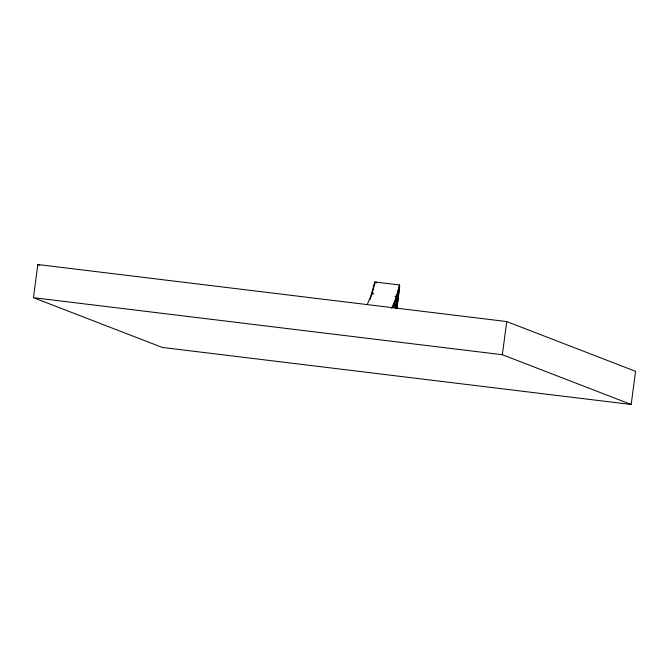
<?xml version="1.0" encoding="UTF-8"?>
<svg xmlns="http://www.w3.org/2000/svg" width="669" height="669" viewBox="0 0 669 669"><rect width="100%" height="100%" fill="white"/><g stroke="black" fill="none" stroke-linecap="round" stroke-linejoin="round"><path stroke-width="1" d="M394.618 305.332L394.777 303.258M395.889 308.618L396.859 296.2L395.346 296.016L395.07 296.584L396.592 296.768L396.859 296.2M394.141 307.715L394.651 301.644M395.655 307.899L396.592 296.768M33.45 297.68L37.815 264.523L506.726 321.563L635.55 371.32L631.185 404.477L162.274 347.437L33.45 297.68L502.36 354.721L631.185 404.477M374.632 284.977L374.908 282.912M396.424 298.123L396.834 295.029M396.709 308.652L399.702 285.931L397.001 308.752M502.36 354.721L506.726 321.563M392.837 307.054L397.052 295.79L399.56 284.977L374.807 281.967L370.785 296.208L367.222 304.671M373.854 287.16L374.807 281.967M399.56 284.977L395.538 299.219L391.616 308.401M372.566 291.835L373.637 288.038M371.195 296.158L372.298 292.779M369.857 299.812L370.919 297.003M37.815 264.523L39.755 265.267M376.321 282.151L376.455 282.945M372.039 293.181L371.763 293.75L373.277 293.934L373.553 293.365L372.039 293.181"/></g></svg>
